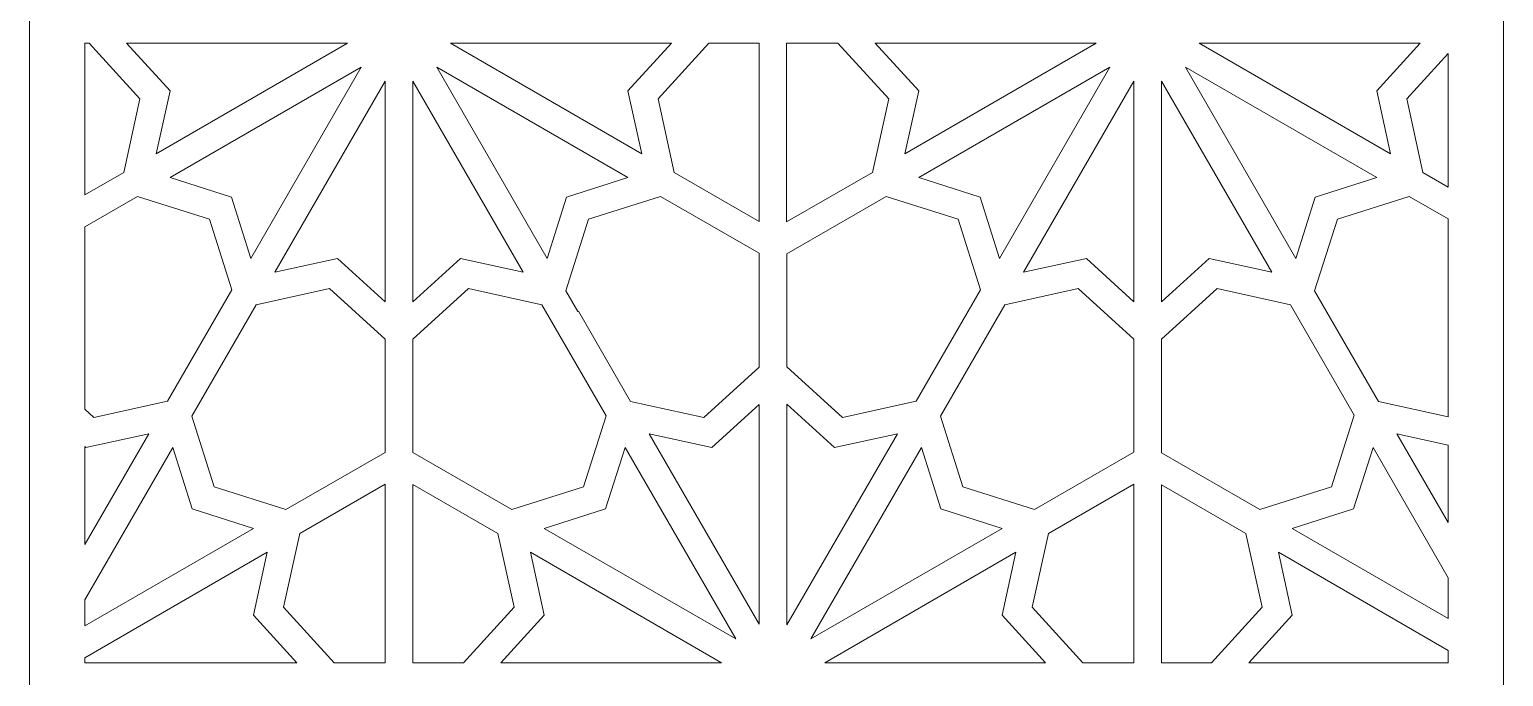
# Model space of a CAD drawing. Header units: centimetres. Extents: x -9.7 to 9.3, y -9.5 to 8.4.
# Drawn here: x -9.68 to -0.53, y -3.61 to 0.41 of the extents above; entities that cross this region are included whole.
import ezdxf

# ---------------------------------------------------------------- set-up
doc = ezdxf.new("R2010")
doc.units = ezdxf.units.CM
doc.header["$MEASUREMENT"] = 0
doc.layers.add('layer 1', color=7, linetype='Continuous')

msp = doc.modelspace()

# ---------------------------------------------------------------- linework, layer by layer
at = {"layer": 'layer 1', "color": 177, "lineweight": 9}
for points, knots in [([(-9.67547, -9.53857), (-9.67547, -9.53857), (-9.67547, 8.40606), (-9.67547, 8.40606), (-9.67547, 8.40606), (-9.67547, 8.40606), (-0.53171, 8.40606), (-0.53171, 8.40606), (-0.53171, 8.40606), (-0.53171, 8.40606), (-0.53171, 8.3587), (-0.53171, 8.3587), (-0.53171, 8.3587), (-0.53171, 8.3587), (-0.53171, 7.26911), (-0.53171, 7.26911), (-0.53171, 7.26911), (-0.53171, 7.26911), (-0.53171, 7.07114), (-0.53171, 7.07114), (-0.53171, 7.07114), (-0.53171, 7.07114), (-0.53171, 6.323), (-0.53171, 6.323), (-0.53171, 6.323), (-0.53171, 6.323), (-0.53171, 6.09078), (-0.53171, 6.09078), (-0.53171, 6.09078), (-0.53171, 6.09078), (-0.53171, 4.78451), (-0.53171, 4.78451), (-0.53171, 4.78451), (-0.53171, 4.78451), (-0.53171, 4.06155), (-0.53171, 4.06155), (-0.53171, 4.06155), (-0.53171, 4.06155), (-0.53171, 2.75528), (-0.53171, 2.75528), (-0.53171, 2.75528), (-0.53171, 2.75528), (-0.53171, 2.52306), (-0.53171, 2.52306), (-0.53171, 2.52306), (-0.53171, 2.52306), (-0.53171, 1.78148), (-0.53171, 1.78148), (-0.53171, 1.78148), (-0.53171, 1.78148), (-0.53171, 1.58351), (-0.53171, 1.58351), (-0.53171, 1.58351), (-0.53171, 1.58351), (-0.53171, 0.49392), (-0.53171, 0.49392), (-0.53171, 0.49392), (-0.53171, 0.49392), (-0.53171, 0.32248), (-0.53171, 0.32248), (-0.53171, 0.32248), (-0.53171, 0.32248), (-0.53171, -0.76711), (-0.53171, -0.76711), (-0.53171, -0.76711), (-0.53171, -0.76711), (-0.53171, -0.96508), (-0.53171, -0.96508), (-0.53171, -0.96508), (-0.53171, -0.96508), (-0.53171, -1.70574), (-0.53171, -1.70574), (-0.53171, -1.70574), (-0.53171, -1.70574), (-0.53171, -1.93796), (-0.53171, -1.93796), (-0.53171, -1.93796), (-0.53171, -1.93796), (-0.53171, -3.24423), (-0.53171, -3.24423), (-0.53171, -3.24423), (-0.53171, -3.24423), (-0.53171, -3.96719), (-0.53171, -3.96719), (-0.53171, -3.96719), (-0.53171, -3.96719), (-0.53171, -5.27346), (-0.53171, -5.27346), (-0.53171, -5.27346), (-0.53171, -5.27346), (-0.53171, -5.50567), (-0.53171, -5.50567), (-0.53171, -5.50567), (-0.53171, -5.50567), (-0.53171, -6.25475), (-0.53171, -6.25475), (-0.53171, -6.25475), (-0.53171, -6.25475), (-0.53171, -6.45272), (-0.53171, -6.45272), (-0.53171, -6.45272), (-0.53171, -6.45272), (-0.53171, -7.5423), (-0.53171, -7.5423), (-0.53171, -7.5423), (-0.53171, -7.5423), (-0.53171, -7.71375), (-0.53171, -7.71375), (-0.53171, -7.71375), (-0.53171, -7.71375), (-0.53171, -8.80333), (-0.53171, -8.80333), (-0.53171, -8.80333), (-0.53171, -8.80333), (-0.53171, -9.0013), (-0.53171, -9.0013), (-0.53171, -9.0013), (-0.53171, -9.0013), (-0.53171, -9.53857), (-0.53171, -9.53857), (-0.53171, -9.53857), (-0.53171, -9.53857), (-1.53681, -9.53857), (-1.53681, -9.53857), (-1.53681, -9.53857), (-1.53681, -9.53857), (-1.73478, -9.53857), (-1.73478, -9.53857), (-1.73478, -9.53857), (-1.73478, -9.53857), (-2.64071, -9.53857), (-2.64071, -9.53857), (-2.64071, -9.53857), (-2.64071, -9.53857), (-2.83698, -9.53857), (-2.83698, -9.53857), (-2.83698, -9.53857), (-2.83698, -9.53857), (-3.74291, -9.53857), (-3.74291, -9.53857), (-3.74291, -9.53857), (-3.74291, -9.53857), (-3.94088, -9.53857), (-3.94088, -9.53857), (-3.94088, -9.53857), (-3.94088, -9.53857), (-4.97855, -9.53857), (-4.97855, -9.53857), (-4.97855, -9.53857), (-4.97855, -9.53857), (-5.15, -9.53857), (-5.15, -9.53857), (-5.15, -9.53857), (-5.15, -9.53857), (-6.18132, -9.53857), (-6.18132, -9.53857), (-6.18132, -9.53857), (-6.18132, -9.53857), (-6.37929, -9.53857), (-6.37929, -9.53857), (-6.37929, -9.53857), (-6.37929, -9.53857), (-7.28522, -9.53857), (-7.28522, -9.53857), (-7.28522, -9.53857), (-7.28522, -9.53857), (-7.4815, -9.53857), (-7.4815, -9.53857), (-7.4815, -9.53857), (-7.4815, -9.53857), (-8.38743, -9.53857), (-8.38743, -9.53857), (-8.38743, -9.53857), (-8.38743, -9.53857), (-8.5854, -9.53857), (-8.5854, -9.53857), (-8.5854, -9.53857), (-8.5854, -9.53857), (-9.62058, -9.53857), (-9.62058, -9.53857), (-9.62058, -9.53857), (-9.62058, -9.53857), (-9.67547, -9.53857), (-9.67547, -9.53857)], [0, 0, 0, 0, 0.0212766, 0.0212766, 0.0212766, 0.0212766, 0.0425532, 0.0425532, 0.0425532, 0.0425532, 0.0638298, 0.0638298, 0.0638298, 0.0638298, 0.0851064, 0.0851064, 0.0851064, 0.0851064, 0.106383, 0.106383, 0.106383, 0.106383, 0.1276596, 0.1276596, 0.1276596, 0.1276596, 0.1489362, 0.1489362, 0.1489362, 0.1489362, 0.1702128, 0.1702128, 0.1702128, 0.1702128, 0.1914894, 0.1914894, 0.1914894, 0.1914894, 0.212766, 0.212766, 0.212766, 0.212766, 0.2340426, 0.2340426, 0.2340426, 0.2340426, 0.2553191, 0.2553191, 0.2553191, 0.2553191, 0.2765957, 0.2765957, 0.2765957, 0.2765957, 0.2978723, 0.2978723, 0.2978723, 0.2978723, 0.3191489, 0.3191489, 0.3191489, 0.3191489, 0.3404255, 0.3404255, 0.3404255, 0.3404255, 0.3617021, 0.3617021, 0.3617021, 0.3617021, 0.3829787, 0.3829787, 0.3829787, 0.3829787, 0.4042553, 0.4042553, 0.4042553, 0.4042553, 0.4255319, 0.4255319, 0.4255319, 0.4255319, 0.4468085, 0.4468085, 0.4468085, 0.4468085, 0.4680851, 0.4680851, 0.4680851, 0.4680851, 0.4893617, 0.4893617, 0.4893617, 0.4893617, 0.5106383, 0.5106383, 0.5106383, 0.5106383, 0.5319149, 0.5319149, 0.5319149, 0.5319149, 0.5531915, 0.5531915, 0.5531915, 0.5531915, 0.5744681, 0.5744681, 0.5744681, 0.5744681, 0.5957447, 0.5957447, 0.5957447, 0.5957447, 0.6170213, 0.6170213, 0.6170213, 0.6170213, 0.6382979, 0.6382979, 0.6382979, 0.6382979, 0.6595745, 0.6595745, 0.6595745, 0.6595745, 0.6808511, 0.6808511, 0.6808511, 0.6808511, 0.7021277, 0.7021277, 0.7021277, 0.7021277, 0.7234043, 0.7234043, 0.7234043, 0.7234043, 0.7446809, 0.7446809, 0.7446809, 0.7446809, 0.7659574, 0.7659574, 0.7659574, 0.7659574, 0.787234, 0.787234, 0.787234, 0.787234, 0.8085106, 0.8085106, 0.8085106, 0.8085106, 0.8297872, 0.8297872, 0.8297872, 0.8297872, 0.8510638, 0.8510638, 0.8510638, 0.8510638, 0.8723404, 0.8723404, 0.8723404, 0.8723404, 0.893617, 0.893617, 0.893617, 0.893617, 0.9148936, 0.9148936, 0.9148936, 0.9148936, 0.9361702, 0.9361702, 0.9361702, 0.9361702, 0.9574468, 0.9574468, 0.9574468, 0.9574468, 1, 1, 1, 1]), ([(-9.33258, -0.6182), (-9.33258, -0.6182), (-9.09063, -0.47851), (-9.09063, -0.47851), (-9.09063, -0.47851), (-9.09063, -0.47851), (-8.99023, -0.02236), (-8.99023, -0.02236), (-8.99023, -0.02236), (-8.99023, -0.02236), (-9.30525, 0.32248), (-9.30525, 0.32248), (-9.30525, 0.32248), (-9.30525, 0.32248), (-9.33258, 0.32248), (-9.33258, 0.32248), (-9.33258, 0.32248), (-9.33258, 0.32248), (-9.33258, -0.6182), (-9.33258, -0.6182)], [0, 0, 0, 0, 0.1666667, 0.1666667, 0.1666667, 0.1666667, 0.3333333, 0.3333333, 0.3333333, 0.3333333, 0.5, 0.5, 0.5, 0.5, 0.6666667, 0.6666667, 0.6666667, 0.6666667, 1, 1, 1, 1]), ([(-8.88952, -0.3624), (-8.88952, -0.3624), (-7.70328, 0.32248), (-7.70328, 0.32248), (-7.70328, 0.32248), (-7.70328, 0.32248), (-9.07303, 0.32248), (-9.07303, 0.32248), (-9.07303, 0.32248), (-9.07303, 0.32248), (-8.80368, 0.02763), (-8.80368, 0.02763), (-8.80368, 0.02763), (-8.80368, 0.02763), (-8.88952, -0.3624), (-8.88952, -0.3624)], [0, 0, 0, 0, 0.2, 0.2, 0.2, 0.2, 0.4, 0.4, 0.4, 0.4, 0.6, 0.6, 0.6, 0.6, 1, 1, 1, 1]), ([(-7.06344, 0.32248), (-7.06344, 0.32248), (-5.8772, -0.3624), (-5.8772, -0.3624), (-5.8772, -0.3624), (-5.8772, -0.3624), (-5.96305, 0.02763), (-5.96305, 0.02763), (-5.96305, 0.02763), (-5.96305, 0.02763), (-5.69369, 0.32248), (-5.69369, 0.32248), (-5.69369, 0.32248), (-5.69369, 0.32248), (-7.06344, 0.32248), (-7.06344, 0.32248)], [0, 0, 0, 0, 0.2, 0.2, 0.2, 0.2, 0.4, 0.4, 0.4, 0.4, 0.6, 0.6, 0.6, 0.6, 1, 1, 1, 1]), ([(-5.6761, -0.47851), (-5.6761, -0.47851), (-5.15, -0.78225), (-5.15, -0.78225), (-5.15, -0.78225), (-5.15, -0.78225), (-5.15, 0.32248), (-5.15, 0.32248), (-5.15, 0.32248), (-5.15, 0.32248), (-5.46148, 0.32248), (-5.46148, 0.32248), (-5.46148, 0.32248), (-5.46148, 0.32248), (-5.7765, -0.02236), (-5.7765, -0.02236), (-5.7765, -0.02236), (-5.7765, -0.02236), (-5.6761, -0.47851), (-5.6761, -0.47851)], [0, 0, 0, 0, 0.1666667, 0.1666667, 0.1666667, 0.1666667, 0.3333333, 0.3333333, 0.3333333, 0.3333333, 0.5, 0.5, 0.5, 0.5, 0.6666667, 0.6666667, 0.6666667, 0.6666667, 1, 1, 1, 1]), ([(-4.97855, -0.78591), (-4.97855, -0.78591), (-4.44611, -0.47851), (-4.44611, -0.47851), (-4.44611, -0.47851), (-4.44611, -0.47851), (-4.34571, -0.02236), (-4.34571, -0.02236), (-4.34571, -0.02236), (-4.34571, -0.02236), (-4.66073, 0.32248), (-4.66073, 0.32248), (-4.66073, 0.32248), (-4.66073, 0.32248), (-4.97855, 0.32248), (-4.97855, 0.32248), (-4.97855, 0.32248), (-4.97855, 0.32248), (-4.97855, -0.78591), (-4.97855, -0.78591)], [0, 0, 0, 0, 0.1666667, 0.1666667, 0.1666667, 0.1666667, 0.3333333, 0.3333333, 0.3333333, 0.3333333, 0.5, 0.5, 0.5, 0.5, 0.6666667, 0.6666667, 0.6666667, 0.6666667, 1, 1, 1, 1]), ([(-4.24501, -0.3624), (-4.24501, -0.3624), (-3.05877, 0.32248), (-3.05877, 0.32248), (-3.05877, 0.32248), (-3.05877, 0.32248), (-4.42852, 0.32248), (-4.42852, 0.32248), (-4.42852, 0.32248), (-4.42852, 0.32248), (-4.15916, 0.02763), (-4.15916, 0.02763), (-4.15916, 0.02763), (-4.15916, 0.02763), (-4.24501, -0.3624), (-4.24501, -0.3624)], [0, 0, 0, 0, 0.2, 0.2, 0.2, 0.2, 0.4, 0.4, 0.4, 0.4, 0.6, 0.6, 0.6, 0.6, 1, 1, 1, 1]), ([(-2.41892, 0.32248), (-2.41892, 0.32248), (-1.23269, -0.3624), (-1.23269, -0.3624), (-1.23269, -0.3624), (-1.23269, -0.3624), (-1.31853, 0.02763), (-1.31853, 0.02763), (-1.31853, 0.02763), (-1.31853, 0.02763), (-1.04918, 0.32248), (-1.04918, 0.32248), (-1.04918, 0.32248), (-1.04918, 0.32248), (-2.41892, 0.32248), (-2.41892, 0.32248)], [0, 0, 0, 0, 0.2, 0.2, 0.2, 0.2, 0.4, 0.4, 0.4, 0.4, 0.6, 0.6, 0.6, 0.6, 1, 1, 1, 1]), ([(-0.8746, 0.25938), (-0.8746, 0.25938), (-1.13198, -0.02236), (-1.13198, -0.02236), (-1.13198, -0.02236), (-1.13198, -0.02236), (-1.03158, -0.47851), (-1.03158, -0.47851), (-1.03158, -0.47851), (-1.03158, -0.47851), (-0.8746, -0.56914), (-0.8746, -0.56914), (-0.8746, -0.56914), (-0.8746, -0.56914), (-0.8746, 0.25938), (-0.8746, 0.25938)], [0, 0, 0, 0, 0.2, 0.2, 0.2, 0.2, 0.4, 0.4, 0.4, 0.4, 0.6, 0.6, 0.6, 0.6, 1, 1, 1, 1]), ([(-8.30244, -1.01224), (-8.30244, -1.01224), (-7.61756, 0.174), (-7.61756, 0.174), (-7.61756, 0.174), (-7.61756, 0.174), (-8.8038, -0.51088), (-8.8038, -0.51088), (-8.8038, -0.51088), (-8.8038, -0.51088), (-8.4231, -0.63154), (-8.4231, -0.63154), (-8.4231, -0.63154), (-8.4231, -0.63154), (-8.30244, -1.01224), (-8.30244, -1.01224)], [0, 0, 0, 0, 0.2, 0.2, 0.2, 0.2, 0.4, 0.4, 0.4, 0.4, 0.6, 0.6, 0.6, 0.6, 1, 1, 1, 1]), ([(-5.96293, -0.51088), (-5.96293, -0.51088), (-7.14916, 0.174), (-7.14916, 0.174), (-7.14916, 0.174), (-7.14916, 0.174), (-6.46429, -1.01224), (-6.46429, -1.01224), (-6.46429, -1.01224), (-6.46429, -1.01224), (-6.34362, -0.63154), (-6.34362, -0.63154), (-6.34362, -0.63154), (-6.34362, -0.63154), (-5.96293, -0.51088), (-5.96293, -0.51088)], [0, 0, 0, 0, 0.2, 0.2, 0.2, 0.2, 0.4, 0.4, 0.4, 0.4, 0.6, 0.6, 0.6, 0.6, 1, 1, 1, 1]), ([(-3.65792, -1.01224), (-3.65792, -1.01224), (-2.97305, 0.174), (-2.97305, 0.174), (-2.97305, 0.174), (-2.97305, 0.174), (-4.15928, -0.51088), (-4.15928, -0.51088), (-4.15928, -0.51088), (-4.15928, -0.51088), (-3.77859, -0.63154), (-3.77859, -0.63154), (-3.77859, -0.63154), (-3.77859, -0.63154), (-3.65792, -1.01224), (-3.65792, -1.01224)], [0, 0, 0, 0, 0.2, 0.2, 0.2, 0.2, 0.4, 0.4, 0.4, 0.4, 0.6, 0.6, 0.6, 0.6, 1, 1, 1, 1]), ([(-1.31841, -0.51088), (-1.31841, -0.51088), (-2.50465, 0.174), (-2.50465, 0.174), (-2.50465, 0.174), (-2.50465, 0.174), (-1.81977, -1.01224), (-1.81977, -1.01224), (-1.81977, -1.01224), (-1.81977, -1.01224), (-1.6991, -0.63154), (-1.6991, -0.63154), (-1.6991, -0.63154), (-1.6991, -0.63154), (-1.31841, -0.51088), (-1.31841, -0.51088)], [0, 0, 0, 0, 0.2, 0.2, 0.2, 0.2, 0.4, 0.4, 0.4, 0.4, 0.6, 0.6, 0.6, 0.6, 1, 1, 1, 1]), ([(-7.46909, -1.28147), (-7.46909, -1.28147), (-7.46909, 0.08828), (-7.46909, 0.08828), (-7.46909, 0.08828), (-7.46909, 0.08828), (-8.15396, -1.09796), (-8.15396, -1.09796), (-8.15396, -1.09796), (-8.15396, -1.09796), (-7.76393, -1.01212), (-7.76393, -1.01212), (-7.76393, -1.01212), (-7.76393, -1.01212), (-7.46909, -1.28147), (-7.46909, -1.28147)], [0, 0, 0, 0, 0.2, 0.2, 0.2, 0.2, 0.4, 0.4, 0.4, 0.4, 0.6, 0.6, 0.6, 0.6, 1, 1, 1, 1]), ([(-7.29764, 0.08828), (-7.29764, 0.08828), (-7.29764, -1.28147), (-7.29764, -1.28147), (-7.29764, -1.28147), (-7.29764, -1.28147), (-7.00279, -1.01212), (-7.00279, -1.01212), (-7.00279, -1.01212), (-7.00279, -1.01212), (-6.61276, -1.09796), (-6.61276, -1.09796), (-6.61276, -1.09796), (-6.61276, -1.09796), (-7.29764, 0.08828), (-7.29764, 0.08828)], [0, 0, 0, 0, 0.2, 0.2, 0.2, 0.2, 0.4, 0.4, 0.4, 0.4, 0.6, 0.6, 0.6, 0.6, 1, 1, 1, 1]), ([(-2.82457, 0.08828), (-2.82457, 0.08828), (-3.50944, -1.09796), (-3.50944, -1.09796), (-3.50944, -1.09796), (-3.50944, -1.09796), (-3.11942, -1.01212), (-3.11942, -1.01212), (-3.11942, -1.01212), (-3.11942, -1.01212), (-2.82457, -1.28147), (-2.82457, -1.28147), (-2.82457, -1.28147), (-2.82457, -1.28147), (-2.82457, 0.08828), (-2.82457, 0.08828)], [0, 0, 0, 0, 0.2, 0.2, 0.2, 0.2, 0.4, 0.4, 0.4, 0.4, 0.6, 0.6, 0.6, 0.6, 1, 1, 1, 1]), ([(-1.96825, -1.09796), (-1.96825, -1.09796), (-2.65312, 0.08828), (-2.65312, 0.08828), (-2.65312, 0.08828), (-2.65312, 0.08828), (-2.65312, -1.28147), (-2.65312, -1.28147), (-2.65312, -1.28147), (-2.65312, -1.28147), (-2.35828, -1.01212), (-2.35828, -1.01212), (-2.35828, -1.01212), (-2.35828, -1.01212), (-1.96825, -1.09796), (-1.96825, -1.09796)], [0, 0, 0, 0, 0.2, 0.2, 0.2, 0.2, 0.4, 0.4, 0.4, 0.4, 0.6, 0.6, 0.6, 0.6, 1, 1, 1, 1]), ([(-9.33258, -1.94693), (-9.33258, -1.94693), (-9.27575, -1.99884), (-9.27575, -1.99884), (-9.27575, -1.99884), (-9.27575, -1.99884), (-8.8196, -1.89844), (-8.8196, -1.89844), (-8.8196, -1.89844), (-8.8196, -1.89844), (-8.4205, -1.20718), (-8.4205, -1.20718), (-8.4205, -1.20718), (-8.4205, -1.20718), (-8.55967, -0.76811), (-8.55967, -0.76811), (-8.55967, -0.76811), (-8.55967, -0.76811), (-9.0049, -0.62698), (-9.0049, -0.62698), (-9.0049, -0.62698), (-9.0049, -0.62698), (-9.33258, -0.81617), (-9.33258, -0.81617), (-9.33258, -0.81617), (-9.33258, -0.81617), (-9.33258, -1.94693), (-9.33258, -1.94693)], [0, 0, 0, 0, 0.125, 0.125, 0.125, 0.125, 0.25, 0.25, 0.25, 0.25, 0.375, 0.375, 0.375, 0.375, 0.5, 0.5, 0.5, 0.5, 0.625, 0.625, 0.625, 0.625, 0.75, 0.75, 0.75, 0.75, 1, 1, 1, 1]), ([(-6.27439, -1.34116), (-6.27439, -1.34116), (-6.27079, -1.33908), (-6.27079, -1.33908), (-6.27079, -1.33908), (-6.27079, -1.33908), (-5.94769, -1.8987), (-5.94769, -1.8987), (-5.94769, -1.8987), (-5.94769, -1.8987), (-5.49272, -1.99884), (-5.49272, -1.99884), (-5.49272, -1.99884), (-5.49272, -1.99884), (-5.15, -1.68575), (-5.15, -1.68575), (-5.15, -1.68575), (-5.15, -1.68575), (-5.15, -0.98022), (-5.15, -0.98022), (-5.15, -0.98022), (-5.15, -0.98022), (-5.76182, -0.62698), (-5.76182, -0.62698), (-5.76182, -0.62698), (-5.76182, -0.62698), (-6.20706, -0.76811), (-6.20706, -0.76811), (-6.20706, -0.76811), (-6.20706, -0.76811), (-6.34818, -1.21334), (-6.34818, -1.21334), (-6.34818, -1.21334), (-6.34818, -1.21334), (-6.27439, -1.34116), (-6.27439, -1.34116)], [0, 0, 0, 0, 0.1, 0.1, 0.1, 0.1, 0.2, 0.2, 0.2, 0.2, 0.3, 0.3, 0.3, 0.3, 0.4, 0.4, 0.4, 0.4, 0.5, 0.5, 0.5, 0.5, 0.6, 0.6, 0.6, 0.6, 0.7, 0.7, 0.7, 0.7, 0.8, 0.8, 0.8, 0.8, 1, 1, 1, 1]), ([(-4.36039, -0.62698), (-4.36039, -0.62698), (-4.97644, -0.98266), (-4.97644, -0.98266), (-4.97644, -0.98266), (-4.97644, -0.98266), (-4.97644, -1.68382), (-4.97644, -1.68382), (-4.97644, -1.68382), (-4.97644, -1.68382), (-4.63161, -1.99884), (-4.63161, -1.99884), (-4.63161, -1.99884), (-4.63161, -1.99884), (-4.17546, -1.89844), (-4.17546, -1.89844), (-4.17546, -1.89844), (-4.17546, -1.89844), (-3.77611, -1.20676), (-3.77611, -1.20676), (-3.77611, -1.20676), (-3.77611, -1.20676), (-3.91515, -0.76811), (-3.91515, -0.76811), (-3.91515, -0.76811), (-3.91515, -0.76811), (-4.36039, -0.62698), (-4.36039, -0.62698)], [0, 0, 0, 0, 0.125, 0.125, 0.125, 0.125, 0.25, 0.25, 0.25, 0.25, 0.375, 0.375, 0.375, 0.375, 0.5, 0.5, 0.5, 0.5, 0.625, 0.625, 0.625, 0.625, 0.75, 0.75, 0.75, 0.75, 1, 1, 1, 1]), ([(-0.8746, -0.76711), (-0.8746, -0.76711), (-1.1173, -0.62698), (-1.1173, -0.62698), (-1.1173, -0.62698), (-1.1173, -0.62698), (-1.56254, -0.76811), (-1.56254, -0.76811), (-1.56254, -0.76811), (-1.56254, -0.76811), (-1.70366, -1.21334), (-1.70366, -1.21334), (-1.70366, -1.21334), (-1.70366, -1.21334), (-1.30804, -1.89859), (-1.30804, -1.89859), (-1.30804, -1.89859), (-1.30804, -1.89859), (-0.8746, -1.99399), (-0.8746, -1.99399), (-0.8746, -1.99399), (-0.8746, -1.99399), (-0.8746, -0.76711), (-0.8746, -0.76711)], [0, 0, 0, 0, 0.1428571, 0.1428571, 0.1428571, 0.1428571, 0.2857143, 0.2857143, 0.2857143, 0.2857143, 0.4285714, 0.4285714, 0.4285714, 0.4285714, 0.5714286, 0.5714286, 0.5714286, 0.5714286, 0.7142857, 0.7142857, 0.7142857, 0.7142857, 1, 1, 1, 1]), ([(-7.46909, -2.21506), (-7.46909, -2.21506), (-7.46909, -1.51369), (-7.46909, -1.51369), (-7.46909, -1.51369), (-7.46909, -1.51369), (-7.81392, -1.19867), (-7.81392, -1.19867), (-7.81392, -1.19867), (-7.81392, -1.19867), (-8.27007, -1.29907), (-8.27007, -1.29907), (-8.27007, -1.29907), (-8.27007, -1.29907), (-8.66917, -1.99033), (-8.66917, -1.99033), (-8.66917, -1.99033), (-8.66917, -1.99033), (-8.53, -2.4294), (-8.53, -2.4294), (-8.53, -2.4294), (-8.53, -2.4294), (-8.08477, -2.57053), (-8.08477, -2.57053), (-8.08477, -2.57053), (-8.08477, -2.57053), (-7.46909, -2.21506), (-7.46909, -2.21506)], [0, 0, 0, 0, 0.125, 0.125, 0.125, 0.125, 0.25, 0.25, 0.25, 0.25, 0.375, 0.375, 0.375, 0.375, 0.5, 0.5, 0.5, 0.5, 0.625, 0.625, 0.625, 0.625, 0.75, 0.75, 0.75, 0.75, 1, 1, 1, 1]), ([(-7.29764, -1.51369), (-7.29764, -1.51369), (-7.29764, -2.21607), (-7.29764, -2.21607), (-7.29764, -2.21607), (-7.29764, -2.21607), (-6.6837, -2.57053), (-6.6837, -2.57053), (-6.6837, -2.57053), (-6.6837, -2.57053), (-6.23847, -2.4294), (-6.23847, -2.4294), (-6.23847, -2.4294), (-6.23847, -2.4294), (-6.09868, -1.98838), (-6.09868, -1.98838), (-6.09868, -1.98838), (-6.09868, -1.98838), (-6.49666, -1.29907), (-6.49666, -1.29907), (-6.49666, -1.29907), (-6.49666, -1.29907), (-6.95281, -1.19867), (-6.95281, -1.19867), (-6.95281, -1.19867), (-6.95281, -1.19867), (-7.29764, -1.51369), (-7.29764, -1.51369)], [0, 0, 0, 0, 0.125, 0.125, 0.125, 0.125, 0.25, 0.25, 0.25, 0.25, 0.375, 0.375, 0.375, 0.375, 0.5, 0.5, 0.5, 0.5, 0.625, 0.625, 0.625, 0.625, 0.75, 0.75, 0.75, 0.75, 1, 1, 1, 1]), ([(-3.62555, -1.29907), (-3.62555, -1.29907), (-4.02489, -1.99075), (-4.02489, -1.99075), (-4.02489, -1.99075), (-4.02489, -1.99075), (-3.88585, -2.4294), (-3.88585, -2.4294), (-3.88585, -2.4294), (-3.88585, -2.4294), (-3.44062, -2.57053), (-3.44062, -2.57053), (-3.44062, -2.57053), (-3.44062, -2.57053), (-2.82457, -2.21485), (-2.82457, -2.21485), (-2.82457, -2.21485), (-2.82457, -2.21485), (-2.82457, -1.51369), (-2.82457, -1.51369), (-2.82457, -1.51369), (-2.82457, -1.51369), (-3.1694, -1.19867), (-3.1694, -1.19867), (-3.1694, -1.19867), (-3.1694, -1.19867), (-3.62555, -1.29907), (-3.62555, -1.29907)], [0, 0, 0, 0, 0.125, 0.125, 0.125, 0.125, 0.25, 0.25, 0.25, 0.25, 0.375, 0.375, 0.375, 0.375, 0.5, 0.5, 0.5, 0.5, 0.625, 0.625, 0.625, 0.625, 0.75, 0.75, 0.75, 0.75, 1, 1, 1, 1]), ([(-2.65312, -1.51369), (-2.65312, -1.51369), (-2.65312, -2.21858), (-2.65312, -2.21858), (-2.65312, -2.21858), (-2.65312, -2.21858), (-2.04353, -2.57053), (-2.04353, -2.57053), (-2.04353, -2.57053), (-2.04353, -2.57053), (-1.5983, -2.4294), (-1.5983, -2.4294), (-1.5983, -2.4294), (-1.5983, -2.4294), (-1.45717, -1.98417), (-1.45717, -1.98417), (-1.45717, -1.98417), (-1.45717, -1.98417), (-1.85279, -1.29892), (-1.85279, -1.29892), (-1.85279, -1.29892), (-1.85279, -1.29892), (-2.30829, -1.19867), (-2.30829, -1.19867), (-2.30829, -1.19867), (-2.30829, -1.19867), (-2.65312, -1.51369), (-2.65312, -1.51369)], [0, 0, 0, 0, 0.125, 0.125, 0.125, 0.125, 0.25, 0.25, 0.25, 0.25, 0.375, 0.375, 0.375, 0.375, 0.5, 0.5, 0.5, 0.5, 0.625, 0.625, 0.625, 0.625, 0.75, 0.75, 0.75, 0.75, 1, 1, 1, 1]), ([(-5.83158, -2.09981), (-5.83158, -2.09981), (-5.15, -3.28034), (-5.15, -3.28034), (-5.15, -3.28034), (-5.15, -3.28034), (-5.15, -1.91797), (-5.15, -1.91797), (-5.15, -1.91797), (-5.15, -1.91797), (-5.44273, -2.18539), (-5.44273, -2.18539), (-5.44273, -2.18539), (-5.44273, -2.18539), (-5.83158, -2.09981), (-5.83158, -2.09981)], [0, 0, 0, 0, 0.2, 0.2, 0.2, 0.2, 0.4, 0.4, 0.4, 0.4, 0.6, 0.6, 0.6, 0.6, 1, 1, 1, 1]), ([(-4.97644, -1.91604), (-4.97644, -1.91604), (-4.97644, -3.28579), (-4.97644, -3.28579), (-4.97644, -3.28579), (-4.97644, -3.28579), (-4.29156, -2.09955), (-4.29156, -2.09955), (-4.29156, -2.09955), (-4.29156, -2.09955), (-4.68159, -2.18539), (-4.68159, -2.18539), (-4.68159, -2.18539), (-4.68159, -2.18539), (-4.97644, -1.91604), (-4.97644, -1.91604)], [0, 0, 0, 0, 0.2, 0.2, 0.2, 0.2, 0.4, 0.4, 0.4, 0.4, 0.6, 0.6, 0.6, 0.6, 1, 1, 1, 1]), ([(-9.33258, -2.78694), (-9.33258, -2.78694), (-8.93571, -2.09955), (-8.93571, -2.09955), (-8.93571, -2.09955), (-8.93571, -2.09955), (-9.32574, -2.18539), (-9.32574, -2.18539), (-9.32574, -2.18539), (-9.32574, -2.18539), (-9.33258, -2.17915), (-9.33258, -2.17915), (-9.33258, -2.17915), (-9.33258, -2.17915), (-9.33258, -2.78694), (-9.33258, -2.78694)], [0, 0, 0, 0, 0.2, 0.2, 0.2, 0.2, 0.4, 0.4, 0.4, 0.4, 0.6, 0.6, 0.6, 0.6, 1, 1, 1, 1]), ([(-0.8746, -2.16954), (-0.8746, -2.16954), (-1.19259, -2.09955), (-1.19259, -2.09955), (-1.19259, -2.09955), (-1.19259, -2.09955), (-0.8746, -2.65032), (-0.8746, -2.65032), (-0.8746, -2.65032), (-0.8746, -2.65032), (-0.8746, -2.16954), (-0.8746, -2.16954)], [0, 0, 0, 0, 0.25, 0.25, 0.25, 0.25, 0.5, 0.5, 0.5, 0.5, 1, 1, 1, 1]), ([(-8.78723, -2.18527), (-8.78723, -2.18527), (-9.33258, -3.12983), (-9.33258, -3.12983), (-9.33258, -3.12983), (-9.33258, -3.12983), (-9.33258, -3.29095), (-9.33258, -3.29095), (-9.33258, -3.29095), (-9.33258, -3.29095), (-8.28587, -2.68663), (-8.28587, -2.68663), (-8.28587, -2.68663), (-8.28587, -2.68663), (-8.66657, -2.56597), (-8.66657, -2.56597), (-8.66657, -2.56597), (-8.66657, -2.56597), (-8.78723, -2.18527), (-8.78723, -2.18527)], [0, 0, 0, 0, 0.1666667, 0.1666667, 0.1666667, 0.1666667, 0.3333333, 0.3333333, 0.3333333, 0.3333333, 0.5, 0.5, 0.5, 0.5, 0.6666667, 0.6666667, 0.6666667, 0.6666667, 1, 1, 1, 1]), ([(-5.29482, -3.3724), (-5.29482, -3.3724), (-5.98087, -2.18412), (-5.98087, -2.18412), (-5.98087, -2.18412), (-5.98087, -2.18412), (-6.1019, -2.56597), (-6.1019, -2.56597), (-6.1019, -2.56597), (-6.1019, -2.56597), (-6.4826, -2.68663), (-6.4826, -2.68663), (-6.4826, -2.68663), (-6.4826, -2.68663), (-5.29482, -3.3724), (-5.29482, -3.3724)], [0, 0, 0, 0, 0.2, 0.2, 0.2, 0.2, 0.4, 0.4, 0.4, 0.4, 0.6, 0.6, 0.6, 0.6, 1, 1, 1, 1]), ([(-4.14309, -2.18527), (-4.14309, -2.18527), (-4.82796, -3.37151), (-4.82796, -3.37151), (-4.82796, -3.37151), (-4.82796, -3.37151), (-3.64172, -2.68663), (-3.64172, -2.68663), (-3.64172, -2.68663), (-3.64172, -2.68663), (-4.02242, -2.56597), (-4.02242, -2.56597), (-4.02242, -2.56597), (-4.02242, -2.56597), (-4.14309, -2.18527), (-4.14309, -2.18527)], [0, 0, 0, 0, 0.2, 0.2, 0.2, 0.2, 0.4, 0.4, 0.4, 0.4, 0.6, 0.6, 0.6, 0.6, 1, 1, 1, 1]), ([(-1.84242, -2.68663), (-1.84242, -2.68663), (-0.8746, -3.24541), (-0.8746, -3.24541), (-0.8746, -3.24541), (-0.8746, -3.24541), (-0.8746, -2.99321), (-0.8746, -2.99321), (-0.8746, -2.99321), (-0.8746, -2.99321), (-1.34106, -2.18527), (-1.34106, -2.18527), (-1.34106, -2.18527), (-1.34106, -2.18527), (-1.46173, -2.56597), (-1.46173, -2.56597), (-1.46173, -2.56597), (-1.46173, -2.56597), (-1.84242, -2.68663), (-1.84242, -2.68663)], [0, 0, 0, 0, 0.1666667, 0.1666667, 0.1666667, 0.1666667, 0.3333333, 0.3333333, 0.3333333, 0.3333333, 0.5, 0.5, 0.5, 0.5, 0.6666667, 0.6666667, 0.6666667, 0.6666667, 1, 1, 1, 1]), ([(-7.46909, -3.51998), (-7.46909, -3.51998), (-7.46909, -2.41303), (-7.46909, -2.41303), (-7.46909, -2.41303), (-7.46909, -2.41303), (-7.99904, -2.719), (-7.99904, -2.719), (-7.99904, -2.719), (-7.99904, -2.719), (-8.09944, -3.17515), (-8.09944, -3.17515), (-8.09944, -3.17515), (-8.09944, -3.17515), (-7.78442, -3.51998), (-7.78442, -3.51998), (-7.78442, -3.51998), (-7.78442, -3.51998), (-7.46909, -3.51998), (-7.46909, -3.51998)], [0, 0, 0, 0, 0.1666667, 0.1666667, 0.1666667, 0.1666667, 0.3333333, 0.3333333, 0.3333333, 0.3333333, 0.5, 0.5, 0.5, 0.5, 0.6666667, 0.6666667, 0.6666667, 0.6666667, 1, 1, 1, 1]), ([(-7.29764, -2.41404), (-7.29764, -2.41404), (-7.29764, -3.51998), (-7.29764, -3.51998), (-7.29764, -3.51998), (-7.29764, -3.51998), (-6.98405, -3.51998), (-6.98405, -3.51998), (-6.98405, -3.51998), (-6.98405, -3.51998), (-6.66903, -3.17515), (-6.66903, -3.17515), (-6.66903, -3.17515), (-6.66903, -3.17515), (-6.76943, -2.719), (-6.76943, -2.719), (-6.76943, -2.719), (-6.76943, -2.719), (-7.29764, -2.41404), (-7.29764, -2.41404)], [0, 0, 0, 0, 0.1666667, 0.1666667, 0.1666667, 0.1666667, 0.3333333, 0.3333333, 0.3333333, 0.3333333, 0.5, 0.5, 0.5, 0.5, 0.6666667, 0.6666667, 0.6666667, 0.6666667, 1, 1, 1, 1]), ([(-3.14028, -3.51998), (-3.14028, -3.51998), (-2.82457, -3.51998), (-2.82457, -3.51998), (-2.82457, -3.51998), (-2.82457, -3.51998), (-2.82457, -2.41282), (-2.82457, -2.41282), (-2.82457, -2.41282), (-2.82457, -2.41282), (-3.3549, -2.719), (-3.3549, -2.719), (-3.3549, -2.719), (-3.3549, -2.719), (-3.4553, -3.17515), (-3.4553, -3.17515), (-3.4553, -3.17515), (-3.4553, -3.17515), (-3.14028, -3.51998), (-3.14028, -3.51998)], [0, 0, 0, 0, 0.1666667, 0.1666667, 0.1666667, 0.1666667, 0.3333333, 0.3333333, 0.3333333, 0.3333333, 0.5, 0.5, 0.5, 0.5, 0.6666667, 0.6666667, 0.6666667, 0.6666667, 1, 1, 1, 1]), ([(-2.65312, -2.41655), (-2.65312, -2.41655), (-2.65312, -3.51998), (-2.65312, -3.51998), (-2.65312, -3.51998), (-2.65312, -3.51998), (-2.34387, -3.51998), (-2.34387, -3.51998), (-2.34387, -3.51998), (-2.34387, -3.51998), (-2.02886, -3.17515), (-2.02886, -3.17515), (-2.02886, -3.17515), (-2.02886, -3.17515), (-2.12925, -2.719), (-2.12925, -2.719), (-2.12925, -2.719), (-2.12925, -2.719), (-2.65312, -2.41655), (-2.65312, -2.41655)], [0, 0, 0, 0, 0.1666667, 0.1666667, 0.1666667, 0.1666667, 0.3333333, 0.3333333, 0.3333333, 0.3333333, 0.5, 0.5, 0.5, 0.5, 0.6666667, 0.6666667, 0.6666667, 0.6666667, 1, 1, 1, 1]), ([(-9.33258, -3.51998), (-9.33258, -3.51998), (-8.01664, -3.51998), (-8.01664, -3.51998), (-8.01664, -3.51998), (-8.01664, -3.51998), (-8.28599, -3.22514), (-8.28599, -3.22514), (-8.28599, -3.22514), (-8.28599, -3.22514), (-8.20015, -2.83511), (-8.20015, -2.83511), (-8.20015, -2.83511), (-8.20015, -2.83511), (-9.33258, -3.48892), (-9.33258, -3.48892), (-9.33258, -3.48892), (-9.33258, -3.48892), (-9.33258, -3.51998), (-9.33258, -3.51998)], [0, 0, 0, 0, 0.1666667, 0.1666667, 0.1666667, 0.1666667, 0.3333333, 0.3333333, 0.3333333, 0.3333333, 0.5, 0.5, 0.5, 0.5, 0.6666667, 0.6666667, 0.6666667, 0.6666667, 1, 1, 1, 1]), ([(-6.75183, -3.51998), (-6.75183, -3.51998), (-5.38208, -3.51998), (-5.38208, -3.51998), (-5.38208, -3.51998), (-5.38208, -3.51998), (-6.56832, -2.83511), (-6.56832, -2.83511), (-6.56832, -2.83511), (-6.56832, -2.83511), (-6.48248, -3.22514), (-6.48248, -3.22514), (-6.48248, -3.22514), (-6.48248, -3.22514), (-6.75183, -3.51998), (-6.75183, -3.51998)], [0, 0, 0, 0, 0.2, 0.2, 0.2, 0.2, 0.4, 0.4, 0.4, 0.4, 0.6, 0.6, 0.6, 0.6, 1, 1, 1, 1]), ([(-4.74224, -3.51998), (-4.74224, -3.51998), (-3.37249, -3.51998), (-3.37249, -3.51998), (-3.37249, -3.51998), (-3.37249, -3.51998), (-3.64185, -3.22514), (-3.64185, -3.22514), (-3.64185, -3.22514), (-3.64185, -3.22514), (-3.556, -2.83511), (-3.556, -2.83511), (-3.556, -2.83511), (-3.556, -2.83511), (-4.74224, -3.51998), (-4.74224, -3.51998)], [0, 0, 0, 0, 0.2, 0.2, 0.2, 0.2, 0.4, 0.4, 0.4, 0.4, 0.6, 0.6, 0.6, 0.6, 1, 1, 1, 1]), ([(-2.11166, -3.51998), (-2.11166, -3.51998), (-0.8746, -3.51998), (-0.8746, -3.51998), (-0.8746, -3.51998), (-0.8746, -3.51998), (-0.8746, -3.44338), (-0.8746, -3.44338), (-0.8746, -3.44338), (-0.8746, -3.44338), (-1.92815, -2.83511), (-1.92815, -2.83511), (-1.92815, -2.83511), (-1.92815, -2.83511), (-1.8423, -3.22514), (-1.8423, -3.22514), (-1.8423, -3.22514), (-1.8423, -3.22514), (-2.11166, -3.51998), (-2.11166, -3.51998)], [0, 0, 0, 0, 0.1666667, 0.1666667, 0.1666667, 0.1666667, 0.3333333, 0.3333333, 0.3333333, 0.3333333, 0.5, 0.5, 0.5, 0.5, 0.6666667, 0.6666667, 0.6666667, 0.6666667, 1, 1, 1, 1])]:
    msp.add_open_spline(points, degree=3, knots=knots, dxfattribs=at)

doc.saveas('drawing.dxf')
